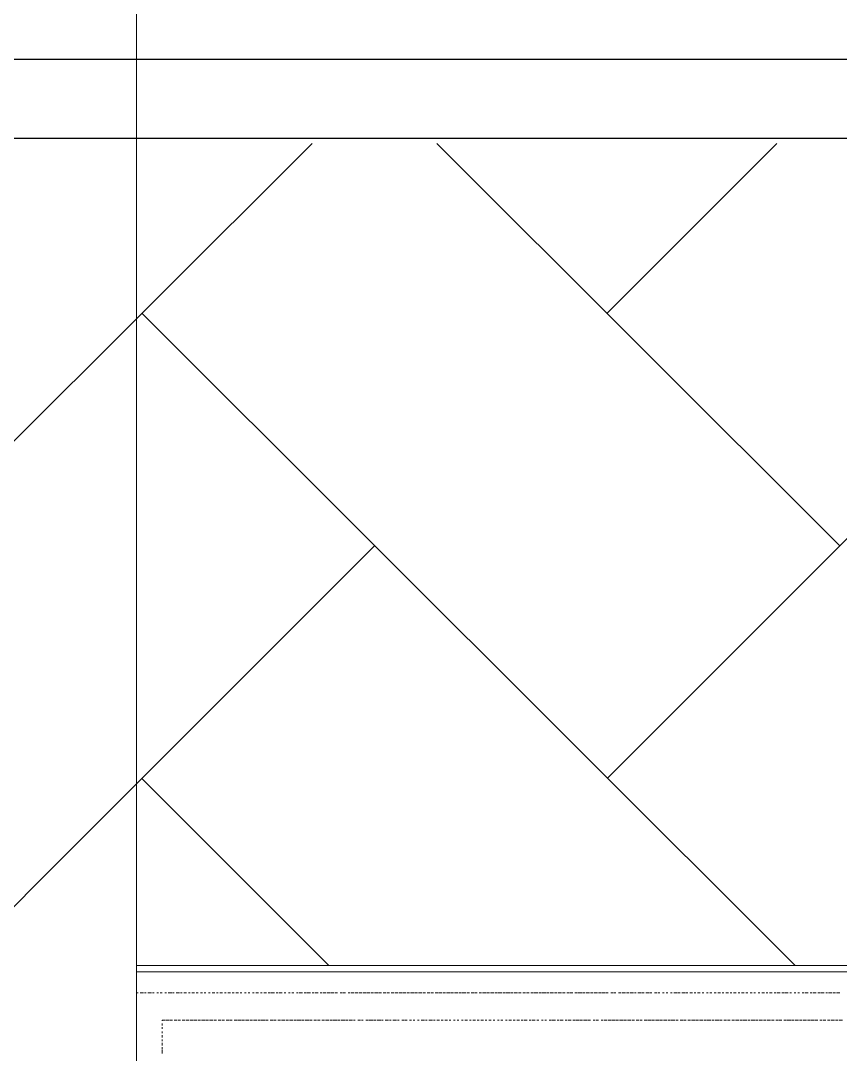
# Model space of a CAD drawing. Header units: millimetres. Extents: x 2928 to 3112, y 1220 to 1280.
# Drawn here: x 2968.327 to 2969.883, y 1265.586 to 1267.547 of the extents above; entities that cross this region are included whole.
import ezdxf

# ---------------------------------------------------------------- set-up
doc = ezdxf.new("R2010")
doc.units = ezdxf.units.MM

msp = doc.modelspace()

# ---------------------------------------------------------------- linework, layer by layer
at = {"color": 253, "linetype": 'Continuous', "lineweight": 5, "true_color": 0x9a9a9a}
for points in [[(2968.54671, 1265.5973), (2968.54671, 1267.99067), (2968.54671, 1267.99067)], [(2968.54671, 1265.58897), (2968.54671, 1267.98234), (2968.54671, 1267.98234)], [(2970.56174, 1265.7423), (2968.54671, 1265.7423), (2968.54671, 1265.7423)]]:
    msp.add_lwpolyline(points, dxfattribs=at)
at = {"color": 7, "linetype": 'Continuous', "lineweight": -2, "true_color": 0x000007}
for points in [[(2937.08126, 1265.3073), (2937.07792, 1267.474), (2938.98795, 1267.474), (2985.45528, 1267.474), (2985.45528, 1236.87356), (2938.98795, 1236.87356), (2937.08126, 1236.87356), (2937.08126, 1238.60692)], [(2937.23126, 1265.3073), (2937.23126, 1267.32399), (2938.98795, 1267.32399), (2985.30528, 1267.32399), (2985.30528, 1237.02356), (2938.98795, 1237.02356), (2937.22793, 1237.02356), (2937.22793, 1238.60692)]]:
    msp.add_lwpolyline(points, close=True, dxfattribs=at)
at = {"color": 252, "linetype": 'Continuous', "lineweight": 13, "true_color": 0x989898}
msp.add_lwpolyline([(2978.19518, 1267.32399), (2978.19518, 1267.474), (2940.68131, 1267.474), (2940.68131, 1267.32399)], close=True, dxfattribs=at)
at = {"color": 9, "linetype": 'Continuous', "lineweight": 13, "true_color": 0xbababa}
for points in [[(2967.67169, 1266.10898), (2968.88004, 1267.31399), (2968.88004, 1267.31399)], [(2969.88173, 1266.55065), (2969.11671, 1267.31399), (2969.11671, 1267.31399)], [(2969.44005, 1266.99232), (2969.76172, 1267.31399), (2969.76172, 1267.31399)], [(2969.44005, 1266.10898), (2970.64507, 1267.31399), (2970.64507, 1267.31399)], [(2969.79672, 1265.75397), (2968.55671, 1266.99232), (2968.55671, 1266.99232)], [(2967.67169, 1265.22396), (2968.99838, 1266.55065), (2968.99838, 1266.55065)], [(2968.91171, 1265.75397), (2968.55671, 1266.10898), (2968.55671, 1266.10898)]]:
    msp.add_lwpolyline(points, dxfattribs=at)
at = {"color": 7, "linetype": 'Continuous', "lineweight": 20, "true_color": 0x000007}
msp.add_lwpolyline([(2970.56174, 1265.75397), (2968.54671, 1265.75397), (2968.54671, 1265.29896), (2970.56174, 1265.29896)], close=True, dxfattribs=at)
at = {"color": 252, "linetype": 'Continuous', "lineweight": 13, "true_color": 0x989898}
for points in [[(2968.55004, 1265.7023), (2968.54671, 1265.7023), (2968.54671, 1265.7023)], [(2968.56004, 1265.7023), (2968.55337, 1265.7023), (2968.55337, 1265.7023)], [(2968.56504, 1265.7023), (2968.56171, 1265.7023), (2968.56171, 1265.7023)], [(2968.57504, 1265.7023), (2968.56837, 1265.7023), (2968.56837, 1265.7023)], [(2968.58004, 1265.7023), (2968.57671, 1265.7023), (2968.57671, 1265.7023)], [(2968.58837, 1265.7023), (2968.58504, 1265.7023), (2968.58504, 1265.7023)], [(2968.59504, 1265.7023), (2968.59171, 1265.7023), (2968.59171, 1265.7023)], [(2968.60337, 1265.7023), (2968.60004, 1265.7023), (2968.60004, 1265.7023)], [(2968.61337, 1265.7023), (2968.60671, 1265.7023), (2968.60671, 1265.7023)], [(2968.61837, 1265.7023), (2968.61504, 1265.7023), (2968.61504, 1265.7023)], [(2968.62837, 1265.7023), (2968.62171, 1265.7023), (2968.62171, 1265.7023)], [(2968.63337, 1265.7023), (2968.63004, 1265.7023), (2968.63004, 1265.7023)], [(2968.64171, 1265.7023), (2968.63671, 1265.7023), (2968.63671, 1265.7023)], [(2968.64837, 1265.7023), (2968.64504, 1265.7023), (2968.64504, 1265.7023)], [(2968.65671, 1265.7023), (2968.65171, 1265.7023), (2968.65171, 1265.7023)], [(2968.66337, 1265.7023), (2968.66004, 1265.7023), (2968.66004, 1265.7023)], [(2968.67171, 1265.7023), (2968.66837, 1265.7023), (2968.66837, 1265.7023)], [(2968.67837, 1265.7023), (2968.67504, 1265.7023), (2968.67504, 1265.7023)], [(2968.68671, 1265.7023), (2968.68337, 1265.7023), (2968.68337, 1265.7023)], [(2968.69504, 1265.7023), (2968.69004, 1265.7023), (2968.69004, 1265.7023)], [(2968.70171, 1265.7023), (2968.69838, 1265.7023), (2968.69838, 1265.7023)], [(2968.71004, 1265.7023), (2968.70504, 1265.7023), (2968.70504, 1265.7023)], [(2968.71671, 1265.7023), (2968.71338, 1265.7023), (2968.71338, 1265.7023)], [(2968.72504, 1265.7023), (2968.72004, 1265.7023), (2968.72004, 1265.7023)], [(2968.73171, 1265.7023), (2968.72838, 1265.7023), (2968.72838, 1265.7023)], [(2968.74004, 1265.7023), (2968.73504, 1265.7023), (2968.73504, 1265.7023)], [(2968.74671, 1265.7023), (2968.74338, 1265.7023), (2968.74338, 1265.7023)], [(2968.75504, 1265.7023), (2968.75171, 1265.7023), (2968.75171, 1265.7023)], [(2968.76171, 1265.7023), (2968.75838, 1265.7023), (2968.75838, 1265.7023)], [(2968.77004, 1265.7023), (2968.76671, 1265.7023), (2968.76671, 1265.7023)], [(2968.77838, 1265.7023), (2968.77338, 1265.7023), (2968.77338, 1265.7023)], [(2968.78504, 1265.7023), (2968.78171, 1265.7023), (2968.78171, 1265.7023)], [(2968.79338, 1265.7023), (2968.78838, 1265.7023), (2968.78838, 1265.7023)], [(2968.80004, 1265.7023), (2968.79671, 1265.7023), (2968.79671, 1265.7023)], [(2968.80838, 1265.7023), (2968.80171, 1265.7023), (2968.80171, 1265.7023)], [(2968.81504, 1265.7023), (2968.81171, 1265.7023), (2968.81171, 1265.7023)], [(2968.82338, 1265.7023), (2968.81671, 1265.7023), (2968.81671, 1265.7023)], [(2968.83004, 1265.7023), (2968.82671, 1265.7023), (2968.82671, 1265.7023)], [(2968.83838, 1265.7023), (2968.83504, 1265.7023), (2968.83504, 1265.7023)], [(2968.84504, 1265.7023), (2968.84171, 1265.7023), (2968.84171, 1265.7023)], [(2968.85338, 1265.7023), (2968.85004, 1265.7023), (2968.85004, 1265.7023)], [(2968.86171, 1265.7023), (2968.85504, 1265.7023), (2968.85504, 1265.7023)], [(2968.86838, 1265.7023), (2968.86504, 1265.7023), (2968.86504, 1265.7023)], [(2968.87671, 1265.7023), (2968.87004, 1265.7023), (2968.87004, 1265.7023)], [(2968.88338, 1265.7023), (2968.88004, 1265.7023), (2968.88004, 1265.7023)], [(2968.89171, 1265.7023), (2968.88504, 1265.7023), (2968.88504, 1265.7023)], [(2968.89838, 1265.7023), (2968.89504, 1265.7023), (2968.89504, 1265.7023)], [(2968.90671, 1265.7023), (2968.90004, 1265.7023), (2968.90004, 1265.7023)], [(2968.91338, 1265.7023), (2968.90838, 1265.7023), (2968.90838, 1265.7023)], [(2968.92171, 1265.7023), (2968.91504, 1265.7023), (2968.91504, 1265.7023)], [(2968.92838, 1265.7023), (2968.92338, 1265.7023), (2968.92338, 1265.7023)], [(2968.93671, 1265.7023), (2968.93338, 1265.7023), (2968.93338, 1265.7023)], [(2968.94338, 1265.7023), (2968.93838, 1265.7023), (2968.93838, 1265.7023)], [(2968.95171, 1265.7023), (2968.94838, 1265.7023), (2968.94838, 1265.7023)], [(2968.96005, 1265.7023), (2968.95338, 1265.7023), (2968.95338, 1265.7023)], [(2968.96671, 1265.7023), (2968.96171, 1265.7023), (2968.96171, 1265.7023)], [(2968.97505, 1265.7023), (2968.96838, 1265.7023), (2968.96838, 1265.7023)], [(2968.98171, 1265.7023), (2968.97671, 1265.7023), (2968.97671, 1265.7023)], [(2968.99005, 1265.7023), (2968.98338, 1265.7023), (2968.98338, 1265.7023)], [(2968.99671, 1265.7023), (2968.99171, 1265.7023), (2968.99171, 1265.7023)], [(2969.00505, 1265.7023), (2968.99838, 1265.7023), (2968.99838, 1265.7023)], [(2969.01171, 1265.7023), (2969.00671, 1265.7023), (2969.00671, 1265.7023)], [(2969.02005, 1265.7023), (2969.01505, 1265.7023), (2969.01505, 1265.7023)], [(2969.02671, 1265.7023), (2969.02171, 1265.7023), (2969.02171, 1265.7023)], [(2969.03505, 1265.7023), (2969.03005, 1265.7023), (2969.03005, 1265.7023)], [(2969.04338, 1265.7023), (2969.03671, 1265.7023), (2969.03671, 1265.7023)], [(2969.05005, 1265.7023), (2969.04505, 1265.7023), (2969.04505, 1265.7023)], [(2969.05838, 1265.7023), (2969.05171, 1265.7023), (2969.05171, 1265.7023)], [(2969.06505, 1265.7023), (2969.06005, 1265.7023), (2969.06005, 1265.7023)], [(2969.07338, 1265.7023), (2969.06671, 1265.7023), (2969.06671, 1265.7023)], [(2969.08005, 1265.7023), (2969.07505, 1265.7023), (2969.07505, 1265.7023)], [(2969.08838, 1265.7023), (2969.08171, 1265.7023), (2969.08171, 1265.7023)], [(2969.09505, 1265.7023), (2969.09005, 1265.7023), (2969.09005, 1265.7023)], [(2969.10338, 1265.7023), (2969.09838, 1265.7023), (2969.09838, 1265.7023)], [(2969.11005, 1265.7023), (2969.10505, 1265.7023), (2969.10505, 1265.7023)], [(2969.11838, 1265.7023), (2969.11338, 1265.7023), (2969.11338, 1265.7023)], [(2969.12671, 1265.7023), (2969.12005, 1265.7023), (2969.12005, 1265.7023)], [(2969.13338, 1265.7023), (2969.12838, 1265.7023), (2969.12838, 1265.7023)], [(2969.14171, 1265.7023), (2969.13505, 1265.7023), (2969.13505, 1265.7023)], [(2969.14838, 1265.7023), (2969.14338, 1265.7023), (2969.14338, 1265.7023)], [(2969.15671, 1265.7023), (2969.15005, 1265.7023), (2969.15005, 1265.7023)], [(2969.16338, 1265.7023), (2969.15838, 1265.7023), (2969.15838, 1265.7023)], [(2969.17172, 1265.7023), (2969.16505, 1265.7023), (2969.16505, 1265.7023)], [(2969.17838, 1265.7023), (2969.17338, 1265.7023), (2969.17338, 1265.7023)], [(2969.18672, 1265.7023), (2969.18172, 1265.7023), (2969.18172, 1265.7023)], [(2969.19338, 1265.7023), (2969.18838, 1265.7023), (2969.18838, 1265.7023)], [(2969.20172, 1265.7023), (2969.19672, 1265.7023), (2969.19672, 1265.7023)], [(2969.21005, 1265.7023), (2969.20338, 1265.7023), (2969.20338, 1265.7023)], [(2969.21672, 1265.7023), (2969.21172, 1265.7023), (2969.21172, 1265.7023)], [(2969.22505, 1265.7023), (2969.21838, 1265.7023), (2969.21838, 1265.7023)], [(2969.23172, 1265.7023), (2969.22672, 1265.7023), (2969.22672, 1265.7023)], [(2969.24005, 1265.7023), (2969.23338, 1265.7023), (2969.23338, 1265.7023)], [(2969.24672, 1265.7023), (2969.24172, 1265.7023), (2969.24172, 1265.7023)], [(2969.25505, 1265.7023), (2969.24838, 1265.7023), (2969.24838, 1265.7023)], [(2969.26172, 1265.7023), (2969.25672, 1265.7023), (2969.25672, 1265.7023)], [(2969.27005, 1265.7023), (2969.26338, 1265.7023), (2969.26338, 1265.7023)], [(2969.27672, 1265.7023), (2969.27172, 1265.7023), (2969.27172, 1265.7023)], [(2969.28505, 1265.7023), (2969.28005, 1265.7023), (2969.28005, 1265.7023)], [(2969.29172, 1265.7023), (2969.28672, 1265.7023), (2969.28672, 1265.7023)], [(2969.30005, 1265.7023), (2969.29505, 1265.7023), (2969.29505, 1265.7023)], [(2969.30838, 1265.7023), (2969.30172, 1265.7023), (2969.30172, 1265.7023)], [(2969.31505, 1265.7023), (2969.31005, 1265.7023), (2969.31005, 1265.7023)], [(2969.32338, 1265.7023), (2969.31672, 1265.7023), (2969.31672, 1265.7023)], [(2969.33005, 1265.7023), (2969.32505, 1265.7023), (2969.32505, 1265.7023)], [(2969.33838, 1265.7023), (2969.33172, 1265.7023), (2969.33172, 1265.7023)], [(2969.34505, 1265.7023), (2969.34005, 1265.7023), (2969.34005, 1265.7023)], [(2969.35338, 1265.7023), (2969.34672, 1265.7023), (2969.34672, 1265.7023)], [(2969.36005, 1265.7023), (2969.35505, 1265.7023), (2969.35505, 1265.7023)], [(2969.36838, 1265.7023), (2969.36338, 1265.7023), (2969.36338, 1265.7023)], [(2969.37505, 1265.7023), (2969.37005, 1265.7023), (2969.37005, 1265.7023)], [(2969.38338, 1265.7023), (2969.37838, 1265.7023), (2969.37838, 1265.7023)], [(2969.39172, 1265.7023), (2969.38505, 1265.7023), (2969.38505, 1265.7023)], [(2969.39839, 1265.7023), (2969.39338, 1265.7023), (2969.39338, 1265.7023)], [(2969.40672, 1265.7023), (2969.40005, 1265.7023), (2969.40005, 1265.7023)], [(2969.41339, 1265.7023), (2969.40839, 1265.7023), (2969.40839, 1265.7023)], [(2969.42172, 1265.7023), (2969.41505, 1265.7023), (2969.41505, 1265.7023)], [(2969.42839, 1265.7023), (2969.42339, 1265.7023), (2969.42339, 1265.7023)], [(2969.43672, 1265.7023), (2969.43005, 1265.7023), (2969.43005, 1265.7023)], [(2969.44172, 1265.7023), (2969.43839, 1265.7023), (2969.43839, 1265.7023)], [(2969.45172, 1265.7023), (2969.44672, 1265.7023), (2969.44672, 1265.7023)], [(2969.45672, 1265.7023), (2969.45339, 1265.7023), (2969.45339, 1265.7023)], [(2969.46672, 1265.7023), (2969.46172, 1265.7023), (2969.46172, 1265.7023)], [(2969.47505, 1265.7023), (2969.46839, 1265.7023), (2969.46839, 1265.7023)], [(2969.48172, 1265.7023), (2969.47672, 1265.7023), (2969.47672, 1265.7023)], [(2969.49005, 1265.7023), (2969.48339, 1265.7023), (2969.48339, 1265.7023)], [(2969.49505, 1265.7023), (2969.49172, 1265.7023), (2969.49172, 1265.7023)], [(2969.50505, 1265.7023), (2969.49839, 1265.7023), (2969.49839, 1265.7023)], [(2969.51005, 1265.7023), (2969.50672, 1265.7023), (2969.50672, 1265.7023)], [(2969.52005, 1265.7023), (2969.51339, 1265.7023), (2969.51339, 1265.7023)], [(2969.52505, 1265.7023), (2969.52172, 1265.7023), (2969.52172, 1265.7023)], [(2969.53505, 1265.7023), (2969.53005, 1265.7023), (2969.53005, 1265.7023)], [(2969.54005, 1265.7023), (2969.53672, 1265.7023), (2969.53672, 1265.7023)], [(2969.54839, 1265.7023), (2969.54505, 1265.7023), (2969.54505, 1265.7023)], [(2969.55505, 1265.7023), (2969.55172, 1265.7023), (2969.55172, 1265.7023)], [(2969.56339, 1265.7023), (2969.56005, 1265.7023), (2969.56005, 1265.7023)], [(2969.57339, 1265.7023), (2969.56672, 1265.7023), (2969.56672, 1265.7023)], [(2969.57839, 1265.7023), (2969.57505, 1265.7023), (2969.57505, 1265.7023)], [(2969.58839, 1265.7023), (2969.58172, 1265.7023), (2969.58172, 1265.7023)], [(2969.59339, 1265.7023), (2969.59005, 1265.7023), (2969.59005, 1265.7023)], [(2969.60172, 1265.7023), (2969.59672, 1265.7023), (2969.59672, 1265.7023)], [(2969.60839, 1265.7023), (2969.60505, 1265.7023), (2969.60505, 1265.7023)], [(2969.61672, 1265.7023), (2969.61172, 1265.7023), (2969.61172, 1265.7023)], [(2969.62339, 1265.7023), (2969.62005, 1265.7023), (2969.62005, 1265.7023)], [(2969.63172, 1265.7023), (2969.62839, 1265.7023), (2969.62839, 1265.7023)], [(2969.63839, 1265.7023), (2969.63506, 1265.7023), (2969.63506, 1265.7023)], [(2969.64672, 1265.7023), (2969.64339, 1265.7023), (2969.64339, 1265.7023)], [(2969.65506, 1265.7023), (2969.65006, 1265.7023), (2969.65006, 1265.7023)], [(2969.66172, 1265.7023), (2969.65839, 1265.7023), (2969.65839, 1265.7023)], [(2969.67006, 1265.7023), (2969.66506, 1265.7023), (2969.66506, 1265.7023)], [(2969.67672, 1265.7023), (2969.67339, 1265.7023), (2969.67339, 1265.7023)], [(2969.68506, 1265.7023), (2969.68006, 1265.7023), (2969.68006, 1265.7023)], [(2969.69172, 1265.7023), (2969.68839, 1265.7023), (2969.68839, 1265.7023)], [(2969.70006, 1265.7023), (2969.69506, 1265.7023), (2969.69506, 1265.7023)], [(2969.70672, 1265.7023), (2969.70339, 1265.7023), (2969.70339, 1265.7023)], [(2969.71506, 1265.7023), (2969.71172, 1265.7023), (2969.71172, 1265.7023)], [(2969.72172, 1265.7023), (2969.71839, 1265.7023), (2969.71839, 1265.7023)], [(2969.73006, 1265.7023), (2969.72672, 1265.7023), (2969.72672, 1265.7023)], [(2969.73839, 1265.7023), (2969.73339, 1265.7023), (2969.73339, 1265.7023)], [(2969.74506, 1265.7023), (2969.74172, 1265.7023), (2969.74172, 1265.7023)], [(2969.75339, 1265.7023), (2969.74839, 1265.7023), (2969.74839, 1265.7023)], [(2969.76006, 1265.7023), (2969.75672, 1265.7023), (2969.75672, 1265.7023)], [(2969.76839, 1265.7023), (2969.76172, 1265.7023), (2969.76172, 1265.7023)], [(2969.77506, 1265.7023), (2969.77172, 1265.7023), (2969.77172, 1265.7023)], [(2969.78339, 1265.7023), (2969.77672, 1265.7023), (2969.77672, 1265.7023)], [(2969.79006, 1265.7023), (2969.78672, 1265.7023), (2969.78672, 1265.7023)], [(2969.79839, 1265.7023), (2969.79506, 1265.7023), (2969.79506, 1265.7023)], [(2969.80506, 1265.7023), (2969.80172, 1265.7023), (2969.80172, 1265.7023)], [(2969.81339, 1265.7023), (2969.81006, 1265.7023), (2969.81006, 1265.7023)], [(2969.82172, 1265.7023), (2969.81506, 1265.7023), (2969.81506, 1265.7023)], [(2969.82839, 1265.7023), (2969.82506, 1265.7023), (2969.82506, 1265.7023)], [(2969.83672, 1265.7023), (2969.83006, 1265.7023), (2969.83006, 1265.7023)], [(2969.84339, 1265.7023), (2969.84006, 1265.7023), (2969.84006, 1265.7023)], [(2969.85172, 1265.7023), (2969.84506, 1265.7023), (2969.84506, 1265.7023)], [(2969.85839, 1265.7023), (2969.85506, 1265.7023), (2969.85506, 1265.7023)], [(2969.86673, 1265.7023), (2969.86006, 1265.7023), (2969.86006, 1265.7023)], [(2969.87339, 1265.7023), (2969.86839, 1265.7023), (2969.86839, 1265.7023)], [(2969.88173, 1265.7023), (2969.87506, 1265.7023), (2969.87506, 1265.7023)], [(2968.59504, 1265.65064), (2968.59504, 1265.64897), (2968.59504, 1265.64897)], [(2968.60004, 1265.65064), (2968.59504, 1265.65064), (2968.59504, 1265.65064)], [(2968.59504, 1265.64397), (2968.59504, 1265.64064), (2968.59504, 1265.64064)], [(2968.60837, 1265.65064), (2968.60171, 1265.65064), (2968.60171, 1265.65064)], [(2968.61504, 1265.65064), (2968.61004, 1265.65064), (2968.61004, 1265.65064)], [(2968.62337, 1265.65064), (2968.61837, 1265.65064), (2968.61837, 1265.65064)], [(2968.63004, 1265.65064), (2968.62504, 1265.65064), (2968.62504, 1265.65064)], [(2968.63837, 1265.65064), (2968.63337, 1265.65064), (2968.63337, 1265.65064)], [(2968.64671, 1265.65064), (2968.64004, 1265.65064), (2968.64004, 1265.65064)], [(2968.65337, 1265.65064), (2968.64837, 1265.65064), (2968.64837, 1265.65064)], [(2968.66171, 1265.65064), (2968.65504, 1265.65064), (2968.65504, 1265.65064)], [(2968.66837, 1265.65064), (2968.66337, 1265.65064), (2968.66337, 1265.65064)], [(2968.67671, 1265.65064), (2968.67004, 1265.65064), (2968.67004, 1265.65064)], [(2968.68337, 1265.65064), (2968.67837, 1265.65064), (2968.67837, 1265.65064)], [(2968.69171, 1265.65064), (2968.68504, 1265.65064), (2968.68504, 1265.65064)], [(2968.69838, 1265.65064), (2968.69337, 1265.65064), (2968.69337, 1265.65064)], [(2968.70671, 1265.65064), (2968.70171, 1265.65064), (2968.70171, 1265.65064)], [(2968.71338, 1265.65064), (2968.70838, 1265.65064), (2968.70838, 1265.65064)], [(2968.72171, 1265.65064), (2968.71671, 1265.65064), (2968.71671, 1265.65064)], [(2968.72838, 1265.65064), (2968.72338, 1265.65064), (2968.72338, 1265.65064)], [(2968.73671, 1265.65064), (2968.73171, 1265.65064), (2968.73171, 1265.65064)], [(2968.74504, 1265.65064), (2968.73838, 1265.65064), (2968.73838, 1265.65064)], [(2968.75171, 1265.65064), (2968.74671, 1265.65064), (2968.74671, 1265.65064)], [(2968.76004, 1265.65064), (2968.75338, 1265.65064), (2968.75338, 1265.65064)], [(2968.76671, 1265.65064), (2968.76171, 1265.65064), (2968.76171, 1265.65064)], [(2968.77504, 1265.65064), (2968.76838, 1265.65064), (2968.76838, 1265.65064)], [(2968.78171, 1265.65064), (2968.77671, 1265.65064), (2968.77671, 1265.65064)], [(2968.79004, 1265.65064), (2968.78338, 1265.65064), (2968.78338, 1265.65064)], [(2968.79671, 1265.65064), (2968.79171, 1265.65064), (2968.79171, 1265.65064)], [(2968.80504, 1265.65064), (2968.80004, 1265.65064), (2968.80004, 1265.65064)], [(2968.81171, 1265.65064), (2968.80671, 1265.65064), (2968.80671, 1265.65064)], [(2968.82004, 1265.65064), (2968.81504, 1265.65064), (2968.81504, 1265.65064)], [(2968.82838, 1265.65064), (2968.82171, 1265.65064), (2968.82171, 1265.65064)], [(2968.83504, 1265.65064), (2968.83004, 1265.65064), (2968.83004, 1265.65064)], [(2968.84338, 1265.65064), (2968.83671, 1265.65064), (2968.83671, 1265.65064)], [(2968.85004, 1265.65064), (2968.84504, 1265.65064), (2968.84504, 1265.65064)], [(2968.85838, 1265.65064), (2968.85171, 1265.65064), (2968.85171, 1265.65064)], [(2968.86504, 1265.65064), (2968.86004, 1265.65064), (2968.86004, 1265.65064)], [(2968.87338, 1265.65064), (2968.86671, 1265.65064), (2968.86671, 1265.65064)], [(2968.88004, 1265.65064), (2968.87504, 1265.65064), (2968.87504, 1265.65064)], [(2968.88838, 1265.65064), (2968.88338, 1265.65064), (2968.88338, 1265.65064)], [(2968.89504, 1265.65064), (2968.89004, 1265.65064), (2968.89004, 1265.65064)], [(2968.90338, 1265.65064), (2968.89838, 1265.65064), (2968.89838, 1265.65064)], [(2968.91171, 1265.65064), (2968.90504, 1265.65064), (2968.90504, 1265.65064)], [(2968.91838, 1265.65064), (2968.91338, 1265.65064), (2968.91338, 1265.65064)], [(2968.92671, 1265.65064), (2968.92004, 1265.65064), (2968.92004, 1265.65064)], [(2968.93338, 1265.65064), (2968.92838, 1265.65064), (2968.92838, 1265.65064)], [(2968.94171, 1265.65064), (2968.93505, 1265.65064), (2968.93505, 1265.65064)], [(2968.94838, 1265.65064), (2968.94338, 1265.65064), (2968.94338, 1265.65064)], [(2968.95671, 1265.65064), (2968.95005, 1265.65064), (2968.95005, 1265.65064)], [(2968.96171, 1265.65064), (2968.95838, 1265.65064), (2968.95838, 1265.65064)], [(2968.97171, 1265.65064), (2968.96671, 1265.65064), (2968.96671, 1265.65064)], [(2968.97671, 1265.65064), (2968.97338, 1265.65064), (2968.97338, 1265.65064)], [(2968.98671, 1265.65064), (2968.98171, 1265.65064), (2968.98171, 1265.65064)], [(2968.99505, 1265.65064), (2968.98838, 1265.65064), (2968.98838, 1265.65064)], [(2969.00171, 1265.65064), (2968.99671, 1265.65064), (2968.99671, 1265.65064)], [(2969.01005, 1265.65064), (2969.00338, 1265.65064), (2969.00338, 1265.65064)], [(2969.01505, 1265.65064), (2969.01171, 1265.65064), (2969.01171, 1265.65064)], [(2969.02505, 1265.65064), (2969.01838, 1265.65064), (2969.01838, 1265.65064)], [(2969.03005, 1265.65064), (2969.02671, 1265.65064), (2969.02671, 1265.65064)], [(2969.04005, 1265.65064), (2969.03338, 1265.65064), (2969.03338, 1265.65064)], [(2969.04505, 1265.65064), (2969.04171, 1265.65064), (2969.04171, 1265.65064)], [(2969.05505, 1265.65064), (2969.05005, 1265.65064), (2969.05005, 1265.65064)], [(2969.06005, 1265.65064), (2969.05671, 1265.65064), (2969.05671, 1265.65064)], [(2969.06838, 1265.65064), (2969.06505, 1265.65064), (2969.06505, 1265.65064)], [(2969.07505, 1265.65064), (2969.07171, 1265.65064), (2969.07171, 1265.65064)], [(2969.08338, 1265.65064), (2969.08005, 1265.65064), (2969.08005, 1265.65064)], [(2969.09338, 1265.65064), (2969.08671, 1265.65064), (2969.08671, 1265.65064)], [(2969.09838, 1265.65064), (2969.09505, 1265.65064), (2969.09505, 1265.65064)], [(2969.10838, 1265.65064), (2969.10171, 1265.65064), (2969.10171, 1265.65064)], [(2969.11338, 1265.65064), (2969.11005, 1265.65064), (2969.11005, 1265.65064)], [(2969.12171, 1265.65064), (2969.11671, 1265.65064), (2969.11671, 1265.65064)], [(2969.12838, 1265.65064), (2969.12505, 1265.65064), (2969.12505, 1265.65064)], [(2969.13671, 1265.65064), (2969.13171, 1265.65064), (2969.13171, 1265.65064)], [(2969.14338, 1265.65064), (2969.14005, 1265.65064), (2969.14005, 1265.65064)], [(2969.15171, 1265.65064), (2969.14838, 1265.65064), (2969.14838, 1265.65064)], [(2969.15838, 1265.65064), (2969.15505, 1265.65064), (2969.15505, 1265.65064)], [(2969.16672, 1265.65064), (2969.16338, 1265.65064), (2969.16338, 1265.65064)], [(2969.17505, 1265.65064), (2969.17005, 1265.65064), (2969.17005, 1265.65064)], [(2969.18172, 1265.65064), (2969.17838, 1265.65064), (2969.17838, 1265.65064)], [(2969.19005, 1265.65064), (2969.18505, 1265.65064), (2969.18505, 1265.65064)], [(2969.19672, 1265.65064), (2969.19338, 1265.65064), (2969.19338, 1265.65064)], [(2969.20505, 1265.65064), (2969.20005, 1265.65064), (2969.20005, 1265.65064)], [(2969.21172, 1265.65064), (2969.20838, 1265.65064), (2969.20838, 1265.65064)], [(2969.22005, 1265.65064), (2969.21505, 1265.65064), (2969.21505, 1265.65064)], [(2969.22672, 1265.65064), (2969.22338, 1265.65064), (2969.22338, 1265.65064)], [(2969.23505, 1265.65064), (2969.23172, 1265.65064), (2969.23172, 1265.65064)], [(2969.24172, 1265.65064), (2969.23838, 1265.65064), (2969.23838, 1265.65064)], [(2969.25005, 1265.65064), (2969.24672, 1265.65064), (2969.24672, 1265.65064)], [(2969.25838, 1265.65064), (2969.25338, 1265.65064), (2969.25338, 1265.65064)], [(2969.26505, 1265.65064), (2969.26172, 1265.65064), (2969.26172, 1265.65064)], [(2969.27338, 1265.65064), (2969.26838, 1265.65064), (2969.26838, 1265.65064)], [(2969.28005, 1265.65064), (2969.27672, 1265.65064), (2969.27672, 1265.65064)], [(2969.28838, 1265.65064), (2969.28172, 1265.65064), (2969.28172, 1265.65064)], [(2969.29505, 1265.65064), (2969.29172, 1265.65064), (2969.29172, 1265.65064)], [(2969.30338, 1265.65064), (2969.29672, 1265.65064), (2969.29672, 1265.65064)], [(2969.31005, 1265.65064), (2969.30672, 1265.65064), (2969.30672, 1265.65064)], [(2969.31838, 1265.65064), (2969.31505, 1265.65064), (2969.31505, 1265.65064)], [(2969.32505, 1265.65064), (2969.32172, 1265.65064), (2969.32172, 1265.65064)], [(2969.33338, 1265.65064), (2969.33005, 1265.65064), (2969.33005, 1265.65064)], [(2969.34172, 1265.65064), (2969.33505, 1265.65064), (2969.33505, 1265.65064)], [(2969.34838, 1265.65064), (2969.34505, 1265.65064), (2969.34505, 1265.65064)], [(2969.35672, 1265.65064), (2969.35005, 1265.65064), (2969.35005, 1265.65064)], [(2969.36338, 1265.65064), (2969.36005, 1265.65064), (2969.36005, 1265.65064)], [(2969.37172, 1265.65064), (2969.36505, 1265.65064), (2969.36505, 1265.65064)], [(2969.37838, 1265.65064), (2969.37505, 1265.65064), (2969.37505, 1265.65064)], [(2969.38672, 1265.65064), (2969.38005, 1265.65064), (2969.38005, 1265.65064)], [(2969.39338, 1265.65064), (2969.38838, 1265.65064), (2969.38838, 1265.65064)], [(2969.40172, 1265.65064), (2969.39505, 1265.65064), (2969.39505, 1265.65064)], [(2969.40839, 1265.65064), (2969.40339, 1265.65064), (2969.40339, 1265.65064)], [(2969.41672, 1265.65064), (2969.41339, 1265.65064), (2969.41339, 1265.65064)], [(2969.42339, 1265.65064), (2969.41839, 1265.65064), (2969.41839, 1265.65064)], [(2969.43172, 1265.65064), (2969.42839, 1265.65064), (2969.42839, 1265.65064)], [(2969.44005, 1265.65064), (2969.43339, 1265.65064), (2969.43339, 1265.65064)], [(2969.44672, 1265.65064), (2969.44172, 1265.65064), (2969.44172, 1265.65064)], [(2969.45505, 1265.65064), (2969.44839, 1265.65064), (2969.44839, 1265.65064)], [(2969.46172, 1265.65064), (2969.45672, 1265.65064), (2969.45672, 1265.65064)], [(2969.47005, 1265.65064), (2969.46339, 1265.65064), (2969.46339, 1265.65064)], [(2969.47672, 1265.65064), (2969.47172, 1265.65064), (2969.47172, 1265.65064)], [(2969.48505, 1265.65064), (2969.47839, 1265.65064), (2969.47839, 1265.65064)], [(2969.49172, 1265.65064), (2969.48672, 1265.65064), (2969.48672, 1265.65064)], [(2969.50005, 1265.65064), (2969.49505, 1265.65064), (2969.49505, 1265.65064)], [(2969.50672, 1265.65064), (2969.50172, 1265.65064), (2969.50172, 1265.65064)], [(2969.51505, 1265.65064), (2969.51005, 1265.65064), (2969.51005, 1265.65064)], [(2969.52339, 1265.65064), (2969.51672, 1265.65064), (2969.51672, 1265.65064)], [(2969.53005, 1265.65064), (2969.52505, 1265.65064), (2969.52505, 1265.65064)], [(2969.53839, 1265.65064), (2969.53172, 1265.65064), (2969.53172, 1265.65064)], [(2969.54505, 1265.65064), (2969.54005, 1265.65064), (2969.54005, 1265.65064)], [(2969.55339, 1265.65064), (2969.54672, 1265.65064), (2969.54672, 1265.65064)], [(2969.56005, 1265.65064), (2969.55505, 1265.65064), (2969.55505, 1265.65064)], [(2969.56839, 1265.65064), (2969.56172, 1265.65064), (2969.56172, 1265.65064)], [(2969.57505, 1265.65064), (2969.57005, 1265.65064), (2969.57005, 1265.65064)], [(2969.58339, 1265.65064), (2969.57839, 1265.65064), (2969.57839, 1265.65064)], [(2969.59005, 1265.65064), (2969.58505, 1265.65064), (2969.58505, 1265.65064)], [(2969.59839, 1265.65064), (2969.59339, 1265.65064), (2969.59339, 1265.65064)], [(2969.60672, 1265.65064), (2969.60005, 1265.65064), (2969.60005, 1265.65064)], [(2969.61339, 1265.65064), (2969.60839, 1265.65064), (2969.60839, 1265.65064)], [(2969.62172, 1265.65064), (2969.61505, 1265.65064), (2969.61505, 1265.65064)], [(2969.62839, 1265.65064), (2969.62339, 1265.65064), (2969.62339, 1265.65064)], [(2969.63672, 1265.65064), (2969.63006, 1265.65064), (2969.63006, 1265.65064)], [(2969.64339, 1265.65064), (2969.63839, 1265.65064), (2969.63839, 1265.65064)], [(2969.65172, 1265.65064), (2969.64506, 1265.65064), (2969.64506, 1265.65064)], [(2969.65839, 1265.65064), (2969.65339, 1265.65064), (2969.65339, 1265.65064)], [(2969.66672, 1265.65064), (2969.66172, 1265.65064), (2969.66172, 1265.65064)], [(2969.67339, 1265.65064), (2969.66839, 1265.65064), (2969.66839, 1265.65064)], [(2969.68172, 1265.65064), (2969.67672, 1265.65064), (2969.67672, 1265.65064)], [(2969.69006, 1265.65064), (2969.68339, 1265.65064), (2969.68339, 1265.65064)], [(2969.69672, 1265.65064), (2969.69172, 1265.65064), (2969.69172, 1265.65064)], [(2969.70506, 1265.65064), (2969.69839, 1265.65064), (2969.69839, 1265.65064)], [(2969.71172, 1265.65064), (2969.70672, 1265.65064), (2969.70672, 1265.65064)], [(2969.72006, 1265.65064), (2969.71339, 1265.65064), (2969.71339, 1265.65064)], [(2969.72672, 1265.65064), (2969.72172, 1265.65064), (2969.72172, 1265.65064)], [(2969.73506, 1265.65064), (2969.72839, 1265.65064), (2969.72839, 1265.65064)], [(2969.74172, 1265.65064), (2969.73672, 1265.65064), (2969.73672, 1265.65064)], [(2969.75006, 1265.65064), (2969.74339, 1265.65064), (2969.74339, 1265.65064)], [(2969.75672, 1265.65064), (2969.75172, 1265.65064), (2969.75172, 1265.65064)], [(2969.76506, 1265.65064), (2969.76006, 1265.65064), (2969.76006, 1265.65064)], [(2969.77172, 1265.65064), (2969.76672, 1265.65064), (2969.76672, 1265.65064)], [(2969.78006, 1265.65064), (2969.77506, 1265.65064), (2969.77506, 1265.65064)], [(2969.78839, 1265.65064), (2969.78172, 1265.65064), (2969.78172, 1265.65064)], [(2969.79506, 1265.65064), (2969.79006, 1265.65064), (2969.79006, 1265.65064)], [(2969.80339, 1265.65064), (2969.79672, 1265.65064), (2969.79672, 1265.65064)], [(2969.81006, 1265.65064), (2969.80506, 1265.65064), (2969.80506, 1265.65064)], [(2969.81839, 1265.65064), (2969.81172, 1265.65064), (2969.81172, 1265.65064)], [(2969.82506, 1265.65064), (2969.82006, 1265.65064), (2969.82006, 1265.65064)], [(2969.83339, 1265.65064), (2969.82672, 1265.65064), (2969.82672, 1265.65064)], [(2969.84006, 1265.65064), (2969.83506, 1265.65064), (2969.83506, 1265.65064)], [(2969.84839, 1265.65064), (2969.84339, 1265.65064), (2969.84339, 1265.65064)], [(2969.85506, 1265.65064), (2969.85006, 1265.65064), (2969.85006, 1265.65064)], [(2969.86339, 1265.65064), (2969.85839, 1265.65064), (2969.85839, 1265.65064)], [(2969.87173, 1265.65064), (2969.86506, 1265.65064), (2969.86506, 1265.65064)], [(2969.87839, 1265.65064), (2969.87339, 1265.65064), (2969.87339, 1265.65064)], [(2969.88673, 1265.65064), (2969.88006, 1265.65064), (2969.88006, 1265.65064)], [(2968.59504, 1265.6373), (2968.59504, 1265.63397), (2968.59504, 1265.63397)], [(2968.59504, 1265.62897), (2968.59504, 1265.62564), (2968.59504, 1265.62564)], [(2968.59504, 1265.6223), (2968.59504, 1265.6173), (2968.59504, 1265.6173)], [(2968.59504, 1265.61397), (2968.59504, 1265.61064), (2968.59504, 1265.61064)], [(2968.59504, 1265.6073), (2968.59504, 1265.6023), (2968.59504, 1265.6023)], [(2968.59504, 1265.59897), (2968.59504, 1265.59564), (2968.59504, 1265.59564)], [(2968.59504, 1265.59397), (2968.59504, 1265.5873), (2968.59504, 1265.5873)]]:
    msp.add_lwpolyline(points, dxfattribs=at)

doc.saveas('drawing.dxf')
